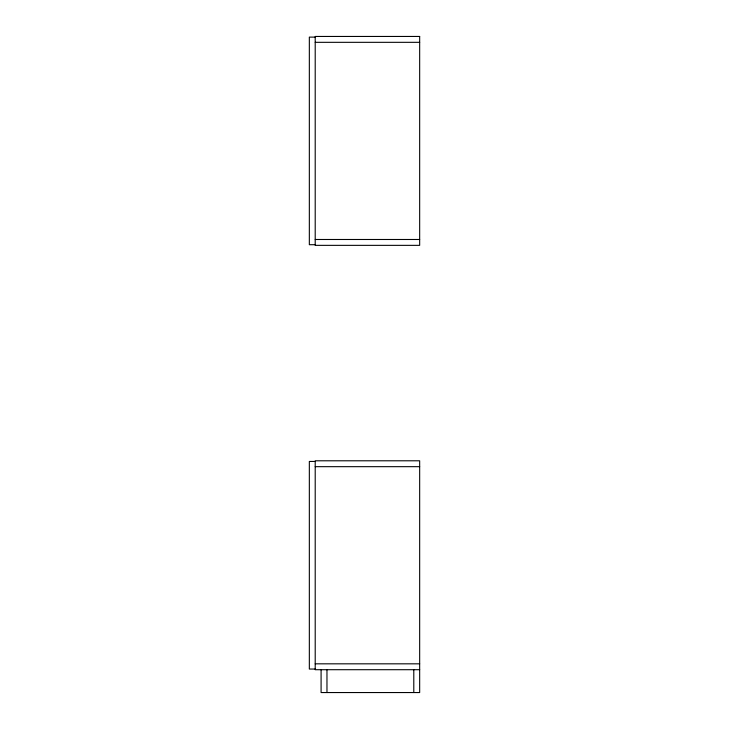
<?xml version="1.0" encoding="UTF-8"?>
<svg xmlns="http://www.w3.org/2000/svg" width="729" height="729" viewBox="0 0 729 729"><rect width="100%" height="100%" fill="white"/><g stroke="black" fill="none" stroke-linecap="round" stroke-linejoin="round"><path stroke-width="1.09" d="M315.21 37.106L309.333 37.106L309.333 244.707L315.21 244.707M315.21 42.328L419.667 42.328M315.21 239.486L419.667 239.486M315.21 461.448L309.333 461.448L309.333 669.049L315.21 669.049M315.21 466.669L419.667 466.669M315.21 663.827L419.667 663.827M419.667 669.705L315.21 669.705L315.21 460.792L419.667 460.792L419.667 692.55L321.088 692.55L321.088 669.705M413.79 669.705L413.79 692.55M326.966 669.705L326.966 692.55M419.667 36.45L315.21 36.45L315.21 245.354L419.667 245.354L419.667 36.45"/></g></svg>
